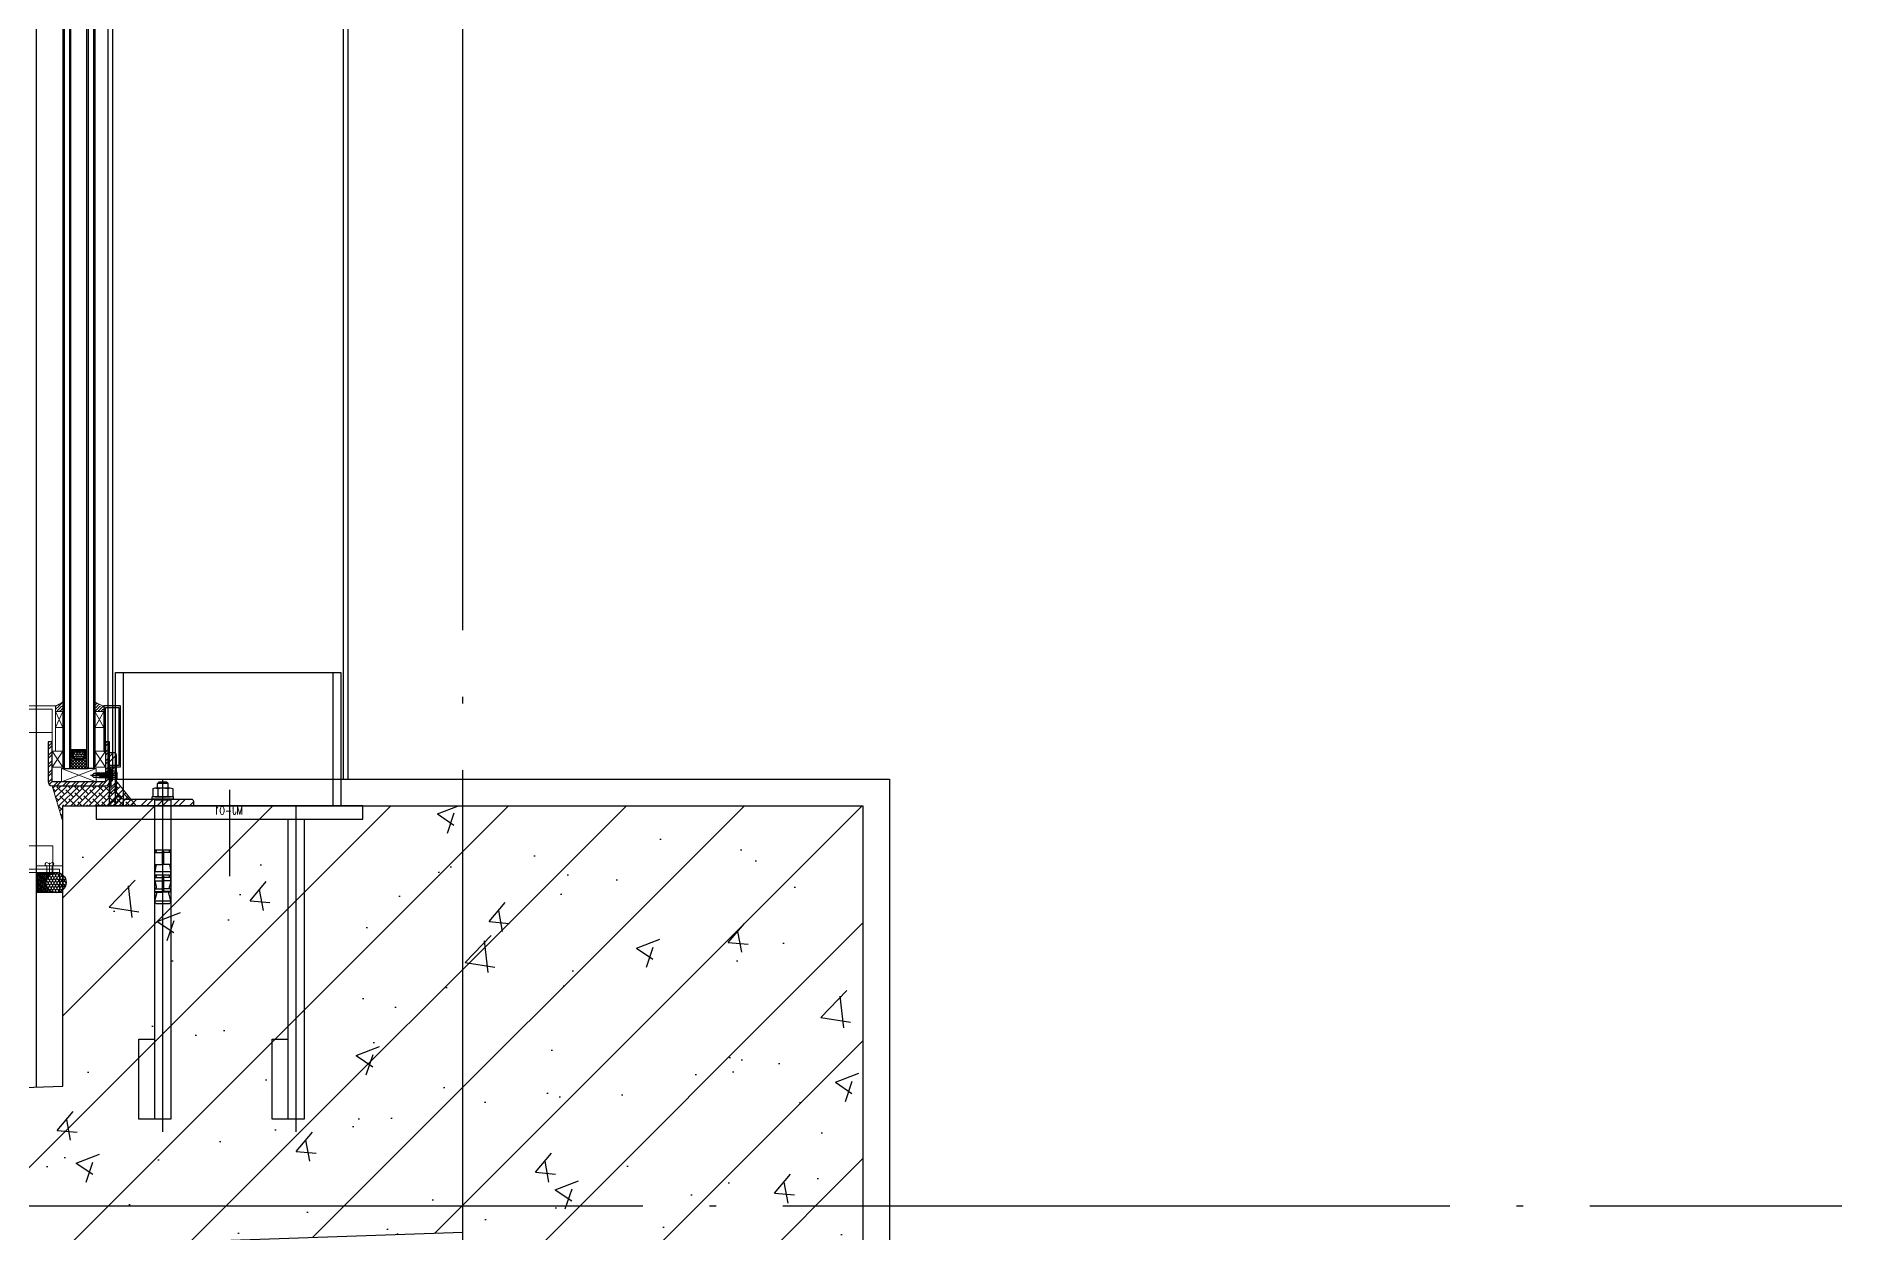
# Model space of a CAD drawing. Extents: x 6843040 to 15500510, y -6507076 to -4940511.
# Drawn here: x 7678852 to 7680206, y -6158510 to -6157613 of the extents above; entities that cross this region are included whole.
import ezdxf
from ezdxf.enums import TextEntityAlignment as Align

# ---------------------------------------------------------------- set-up
doc = ezdxf.new("R2010")
doc.units = 0
doc.header["$LTSCALE"] = 1000
doc.header["$MEASUREMENT"] = 0
for name, pattern in [('ACAD_ISO04W100', [30.5, 24, -3, 0.5, -3]), ('CENTER', [50.800000000000004, 31.75, -6.35, 6.35, -6.35]), ('CONTINOUS', [0]), ('DASHED', [0.75, 0.5, -0.25]), ('DOTE', [2.4200000000000004, 2, -0.2, 0.02, -0.2]), ('HIDDEN', [0.375, 0.25, -0.125])]:
    doc.linetypes.add(name, pattern=pattern)
for name, color, linetype, lineweight in [('002CEN', 1, 'CENTER', 13), ('003DOT', 253, 'HIDDEN', 13), ('009CON', 6, 'CONTINOUS', 15), ('Hatch（填充）', 8, 'Continuous', 5), ('LB', 31, 'CONTINOUS', 20)]:
    doc.layers.add(name, color=color, linetype=linetype, lineweight=lineweight)
for name, color, linetype in [('1', 1, 'Continuous'), ('40钢材投影', 40, 'Continuous'), ('COLUMN', 10, 'Continuous'), ('DOTE', 8, 'DOTE'), ('GC', 3, 'Continuous'), ('K-233-中心线', 233, 'CENTER'), ('K-8-五金件', 8, 'Continuous'), ('LT-dim 120', 253, 'Continuous'), ('LT-dim 50', 253, 'Continuous'), ('LT-Fill-玻璃1', 14, 'Continuous'), ('LT-文字标注', 7, 'Continuous'), ('LT-玻璃', 4, 'Continuous'), ('LT-细线', 1, 'Continuous'), ('LT-铝板', 31, 'Continuous'), ('PUB_HATCH', 8, 'Continuous'), ('XX', 8, 'DASHED'), ('密封胶填充', 111, 'Continuous'), ('批荡层', 213, 'Continuous'), ('泡沫棒填充', 71, 'Continuous'), ('金属填充', 9, 'Continuous'), ('钢立柱规格布置', 2, 'Continuous')]:
    doc.layers.add(name, color=color, linetype=linetype)
doc.styles.add('LT-文字标注', font='romans.shx', dxfattribs={"width": 0.8, "bigfont": 'gbhzfs.shx'})

# ---------------------------------------------------------------- blocks, each defined once
blk = doc.blocks.new('LT-BLK-20220127160324', base_point=(-28533.22878983965, -2765.200322864111))
at = {"color": 1, "linetype": 'ACAD_ISO04W100', "ltscale": 0.4}
for p, q in [((-28777.79650946474, -2715.166449711192), (-28533.22878983943, -2715.166449711192)), ((-28521.34176281607, -2765.200322864112), (-28586.01604931476, -2765.200322864112)), ((-28777.79650946474, -2815.200322864112), (-28533.22878983943, -2815.200322864112))]:
    blk.add_line(p, q, dxfattribs=at)
at = {"layer": 'GC', "color": 3}
blk.add_lwpolyline([(-28543.22878983943, -2865.200322864112), (-28543.22878983943, -2665.200322864112), (-28533.22878983943, -2665.200322864112), (-28533.22878983943, -2865.200322864112)], close=True, dxfattribs=at)
for points in [[(-28543.22878983943, -2709.166449711192), (-28768.22878983943, -2709.166449711192)], [(-28768.22878983943, -2709.166449711192), (-28768.22878983943, -2733.166449711192), (-28708.22878983943, -2733.166449711192), (-28708.22878983943, -2721.166449711192)], [(-28543.22878983943, -2809.200322864112), (-28768.22878983943, -2809.200322864112)], [(-28768.22878983943, -2809.200322864112), (-28768.22878983943, -2833.200322864112), (-28708.22878983943, -2833.200322864112), (-28708.22878983943, -2821.200322864112)]]:
    blk.add_lwpolyline(points, dxfattribs=at)
at = {"layer": 'GC', "ltscale": 3}
for points in [[(-28768.22878983943, -2721.166449711192), (-28543.22878983943, -2721.166449711192)], [(-28768.22878983943, -2821.200322864112), (-28543.22878983943, -2821.200322864112)]]:
    blk.add_lwpolyline(points, dxfattribs=at)
at = {"layer": 'LT-文字标注', "style": 'LT-文字标注', "width": 0.8}
blk.add_text('MJ-01', height=6, rotation=270, dxfattribs=at).set_placement((-28541.59687122377, -2776.851695046294), align=Align.BOTTOM_RIGHT)
blk = doc.blocks.new('*U243')
at = {"layer": '1'}
h = blk.add_hatch(dxfattribs=at)
h.set_pattern_fill('ANSI37', color=252, scale=0.1, angle=-180, style=0)
h.set_pattern_definition([(224.9999999999999, (1679562.560613633, -289717.7450616644), (0.2245064030267287, -0.2245064030267291), []), (314.9999999999999, (1679562.560613633, -289717.7450616644), (0.2245064030267291, 0.2245064030267286), [])])
h.paths.add_polyline_path([(-14.00086452462315, 18.00001763110049), (-14.00086452462315, 17.00001763110049), (-10.00086452462315, 17.00001763110049), (-10.00086452462315, 18.00001763110049)])
h.paths.add_polyline_path([(-14.00086452462315, 7.000017631100491), (-14.00086452462315, 6.000017631100491), (-10.00086452462315, 6.000017631100491), (-10.00086452462315, 7.000017631100491)])
h = blk.add_hatch(dxfattribs=at)
h.set_pattern_fill('HEX', color=252, scale=0.19, angle=-360.0000000000001, style=0)
h.set_pattern_definition([(360, (1679562.560613633, -289717.7450616644), (9.680894054106727e-16, 1.0448594), [0.60325, -1.2065]), (119.9999999999999, (1679562.560613633, -289717.7450616644), (-0.9048747837829667, -0.5224296999999988), [0.6032499999999971, -1.206499999999994]), (59.99999999999992, (1679563.163863633, -289717.7450616644), (-0.9048747837829658, 0.5224297000000009), [0.60325, -1.2065])])
edge = h.paths.add_edge_path()
edge.add_line((-10.11889851349011, 16.50001763110049), (-7.500864524623154, 15.30292986205313))
edge.add_line((-10.11889851325728, 16.50001763110049), (-13.50086452462315, 16.50001763110049))
edge.add_line((-13.50086452462315, 16.50001763110049), (-13.50086452462315, 7.500017631100491))
edge.add_line((-13.50086452462315, 7.500017631100491), (-10.11889851325728, 7.500017631100491))
edge.add_line((-10.11889851325728, 7.500017631100491), (-7.500864524623154, 8.80903462547576))
edge.add_line((-7.500864524623154, 8.80903462547576), (-7.500864524623154, 15.30292986205313))
h = blk.add_hatch(dxfattribs=at)
h.set_pattern_fill('ANSI37', color=252, scale=0.5, angle=-180, style=0)
h.set_pattern_definition([(224.9999999999999, (1679562.560613633, -289717.7450616644), (1.122532015133643, -1.122532015133645), []), (314.9999999999999, (1679562.560613633, -289717.7450616644), (1.122532015133645, 1.122532015133643), [])])
h.paths.add_polyline_path([(-7.000864524623154, 8.50001763110049), (-10.00086452462315, 7.000017631100491), (-10.00086452462315, 6.000017631100491), (-1.000864524623154, 6.000017631100491), (-0.0008432585706543705, 4.999996365222614), (-0.0008603557904791614, 19.00002179987496), (-1.000864524623154, 18.00001763110049), (-10.00086452462315, 18.00001763110049), (-10.00086452462315, 17.00001763110049), (-7.000864524623154, 15.50001763110049)])
at = {"color": 253}
for points in [[(-14.00086452462315, 18.00001763110049), (-14.00086452462315, 17.00001763110049), (-10.00086452462315, 17.00001763110049), (-10.00086452462315, 18.00001763110049)], [(-7.000864524623154, 8.50001763110049), (-10.00086452462315, 7.000017631100491), (-14.00086452462315, 7.000017631100491), (-14.00086452462315, 17.00001763110049), (-10.00086452462315, 17.00001763110049), (-7.000864524623154, 15.50001763110049)], [(-7.500864524623154, 15.19100063672522), (-7.500864524623154, 8.80903462547576), (-10.11889851325728, 7.500017631100491), (-13.50086452462315, 7.500017631100491), (-13.50086452462315, 16.50001763110049), (-10.11889851325728, 16.50001763110049)], [(-14.00086452462315, 6.000017631100491), (-14.00086452462315, 7.000017631100491), (-10.00086452462315, 7.000017631100491), (-10.00086452462315, 6.000017631100491)]]:
    blk.add_lwpolyline(points, close=True, dxfattribs=at)
blk.add_lwpolyline([(-10.00086452462315, 6.000017631100491), (-10.00086452462315, 7.000017631100491), (-7.000864524623154, 8.50001763110049), (-7.000864524623154, 15.50001763110049), (-10.00086452462315, 17.00001763110049), (-10.00086452462315, 18.00001763110049), (-1.000864524623154, 18.00001763110049), (-0.000864524623153784, 19.00001763110049), (-0.000864524623153784, 5.000017631100491), (-1.000864524623154, 6.000017631100491), (-10.00086452462315, 6.000017631100491)], dxfattribs=at)
at = {"layer": 'LT-玻璃', "color": 8}
for p, q in [((-571.9972588779228, 23.00001763110049), (-0.0008645246417771091, 23.00001763110049)), ((-571.9972588779042, 19.00001763110049), (-0.000864524623153784, 19.00001763110049)), ((-571.9972588779042, 5), (-0.0008468935226630947, 5)), ((-571.9972588779082, 1.000386271683965), (-0.0008468935266137123, 1.000386271683965))]:
    blk.add_line(p, q, dxfattribs=at)
at = {"layer": 'LT-玻璃', "color": 150}
for points in [[(-571.9972588779228, 24.00001763110049), (-1.000864524641777, 24.00001763110049), (-0.0008645246417771091, 23.00001763110049), (-0.000864524623153784, 19.00001763110049), (-1.000864524623154, 18.00001763110049), (-571.9972588779042, 18.00001763110049)], [(-571.9972588779082, 0), (-1.000846893526614, 0), (-0.0008468935266137123, 1), (-0.0008468935226630947, 5), (-1.000846893522663, 6), (-571.9972588779042, 6)]]:
    blk.add_lwpolyline(points, dxfattribs=at)
blk = doc.blocks.new('*U187')
at = {"layer": '002CEN', "ltscale": 5}
blk.add_line((-2.470786271884122, -7.1e-15), (7.154912196495848, -7.1e-15), dxfattribs=at)
at = {"layer": '003DOT', "ltscale": 5}
for p, q in [((1.137e-13, 1.999999999999992), (5.000000000000036, 1.999999999999992)), ((-5.68e-14, -2.000000000000007), (5.00000000000012, -2.000000000000007))]:
    blk.add_line(p, q, dxfattribs=at)
at = {"layer": '009CON'}
for p, q in [((-1.699999999999874, 1.089999999999996), (-1.700000000000017, -1.09000000000001)), ((-0.3828890285466002, 4.144999999999988), (2.842e-13, 4.144999999999988)), ((2.842e-13, 4.144999999999988), (-2.558e-13, -4.144999999999988)), ((6.49999999999995, -7.1e-15), (7.260859888279645, 1.439128983241921)), ((-0.3828890285466002, -4.145000000000003), (-2.558e-13, -4.144999999999988)), ((6.49999999999995, -7.1e-15), (7.260859888279645, -1.439128983241936))]:
    blk.add_line(p, q, dxfattribs=at)
for centre, radius, start, end in [((5.007748688829706, -7.1e-15), 6.799999999999999, 142.4423901337785, 170.5515263407792), ((6.199999999999967, 1.999999999999978), 1.199999999999999, 332.1348283377681, 179.9999999999992), ((5.007748688829706, -7.1e-15), 6.799999999999999, 189.4484736592125, 217.5576098662215), ((6.199999999999967, -1.999999999999992), 1.199999999999999, 180.0000000000008, 27.865171662232)]:
    blk.add_arc(centre, radius, start, end, dxfattribs=at)
blk = doc.blocks.new('LT-耐候密封胶缝')
at = {"layer": '密封胶填充'}
h = blk.add_hatch(dxfattribs=at)
h.set_pattern_fill('ANSI38', color=8, scale=0.04, angle=180, style=0)
h.set_pattern_definition([(225, (-9.094947017729282e-13, 5.820766091346741e-11), (0.04490128060534575, -0.04490128060534577), []), (315, (-9.094947017729282e-13, 5.820766091346741e-11), (0.1347038418160373, -0.04490128060534579), [0.15875, -0.09524999999999999])])
edge = h.paths.add_edge_path()
edge.add_line((0.4999999999990905, -1), (0.4999999999990903, -0.01966673684918463))
edge.add_arc((4.278217602404766e-07, 1.798028991906904), 1.885210156581904, 254.6198170668605, 285.38015596169396, ccw=False)
edge.add_line((-0.5000000000009095, -0.01966650143731385), (-0.5000000000319533, -0.9999999999643879))
edge.add_arc((-1.637090463191271e-11, -1), 0.5000000000155217, 0, 180, ccw=False)
at = {"layer": '泡沫棒填充'}
h = blk.add_hatch(dxfattribs=at)
h.set_pattern_fill('HONEY', color=8, scale=0.02666666666666666, angle=180, style=0)
h.set_pattern_definition([(180, (104.5532869425351, -12.93409662204795), (-0.127, -0.07332346666666664), [0.08466666666666667, -0.1693333333333333]), (299.9999999999999, (104.5532869425351, -12.93409662204795), (0.1269999848268748, -0.07332349294729043), [0.08466666666666663, -0.1693333333333333]), (240, (104.5532869425351, -12.93409662204795), (-1.517312520979541e-08, -0.146646959613957), [-0.1693333333333333, 0.08466666666666667])])
h.paths.add_polyline_path([(0.4999999999990905, -1.000000093015842, -1), (-0.5000000000009095, -0.9999999069259502, -1)])
at = {"layer": 'LT-细线'}
for points in [[(-0.5000000000009095, -0.9999999999417923), (-0.5000000000009095, -0.01966650143731385)], [(0.4999999999990905, -0.01966673682909459), (0.4999999999990905, -0.9999999999417923)]]:
    blk.add_lwpolyline(points, dxfattribs=at)
blk.add_lwpolyline([(-0.500000000007276, -0.01966650143731385, 0.1350290909618399), (0.4999999999918145, -0.01966673682909459, 0.1350290909618399)], format="xyb", dxfattribs=at)
blk.add_circle((-9.094947017729282e-13, -0.9999999999417923), 0.4999999999999999, dxfattribs=at)
blk = doc.blocks.new('L63×40×5角钢')
at = {"layer": '金属填充'}
h = blk.add_hatch(dxfattribs=at)
h.set_pattern_fill('ANSI32', color=256, scale=0.9, style=0)
h.set_pattern_definition([(45, (89.74907278387082, -929.7164257528657), (-6.061672881721679, 6.061672881721679), []), (45, (93.79018978387082, -929.7164257528657), (-6.061672881721679, 6.061672881721679), [])])
h.paths.add_polyline_path([(40.00000000000364, 3.333333333328483, 0.4142135623724557), (38.33333333333576, 5), (11.99999999998909, 5.000000000029104, -0.4142135623728255), (4.999999999996362, 12.0000000000291), (5, 61.33333333332848, 0.4142135623724557), (3.333333333332121, 63), (-1.4210854715202e-14, 63), (1.4210854715202e-14, 1.13686837721616e-13), (39.99999999999999, 1.13686837721616e-13)])
blk.add_lwpolyline([(40, 0), (40.00000000000364, 3.333333333328483, 0.4142135623724557), (38.33333333333576, 5), (11.99999999998909, 5.000000000029104, -0.4142135623728255), (4.999999999996362, 12.0000000000291), (5, 61.33333333332848, 0.4142135623724557), (3.333333333332121, 63), (0, 63), (0, 0)], format="xyb", close=True)
blk = doc.blocks.new('LT-BLK-20240808174652', base_point=(715380.5467993191, 47279.16908026493))
at = {"layer": '40钢材投影'}
for p, q in [((715373.0412534435, 47287.06630351593), (715373.0412534435, 47281.27185701393)), ((715386.1759720594, 47287.5690802649), (715374.9176418156, 47287.5690802649)), ((715377.571799319, 47291.88527825138), (715376.571799319, 47290.88527825138)), ((715376.571799319, 47290.88527825138), (715384.5217993191, 47290.88527825138)), ((715376.6217993195, 47287.5690802649), (715376.6217993196, 47290.88527825138)), ((715376.7940301878, 47287.06630351593), (715376.7940301879, 47281.27185701393)), ((715377.571799319, 47291.88527825138), (715383.5217993191, 47291.88527825138)), ((715380.5467993191, 47197.28580982419), (715380.5467993191, 47293.88527825138)), ((715383.5217993191, 47291.88527825138), (715384.5217993191, 47290.88527825138)), ((715384.2995836872, 47287.06630351593), (715384.2995836872, 47281.27185701393)), ((715384.5217993191, 47287.5690802649), (715384.5217993191, 47290.88527825138)), ((715388.0523604422, 47287.06630350976), (715388.0523604422, 47281.2718570201)), ((715372.5467993191, 47280.76908026491), (715388.5467993191, 47280.76908026491)), ((715372.5467993191, 47279.16908026493), (715372.5467993191, 47280.76908026491)), ((715372.5467993191, 47279.16908026493), (715388.5467993191, 47279.16908026493)), ((715386.446799319, 47278.66908026493), (715374.6467993191, 47278.66908026493)), ((715386.1759720594, 47280.76908026491), (715374.9176418157, 47280.76908026491)), ((715388.5467993191, 47279.16908026493), (715388.5467993191, 47280.76908026491)), ((715386.4467993191, 47241.11286000961), (715374.6467993191, 47241.11286000961)), ((715374.6467993191, 47239.11286000961), (715380.0467993191, 47239.11286000961)), ((715374.6467993191, 47230.11286000961), (715374.6467993191, 47239.11286000961)), ((715375.5861019944, 47230.11286000961), (715374.6467950987, 47224.78578588903)), ((715374.6467993191, 47230.11286000961), (715380.0467993191, 47230.11286000961)), ((715381.0467993191, 47240.11286000961), (715380.0467993191, 47240.11286000961)), ((715380.0467993191, 47240.11286000961), (715380.0467993191, 47230.11286000961)), ((715380.0467993191, 47240.11286000961), (715381.0467993191, 47240.11286000961)), ((715381.0467993191, 47240.11286000961), (715381.0467993191, 47230.11286000961)), ((715386.4467993191, 47239.11286000961), (715381.0467993191, 47239.11286000961)), ((715386.4467993191, 47230.11286000961), (715381.0467993191, 47230.11286000961)), ((715385.5074966438, 47230.11286000961), (715386.4468035395, 47224.78578588903)), ((715386.4467993191, 47230.11286000961), (715386.4467993191, 47239.11286000961)), ((715374.6467993191, 47222.28580982419), (715374.6467993191, 47224.78580982419)), ((715386.4467993191, 47224.78578588903), (715374.6467993191, 47224.78578588903)), ((715374.6467993191, 47217.78580982425), (715374.6467993191, 47220.28580982419)), ((715374.6467993191, 47217.78580982419), (715380.0467993191, 47217.78580982419)), ((715374.6467993191, 47217.78580982419), (715375.6048279653, 47213.65275029001)), ((715386.3467993191, 47222.28580982419), (715374.7467993192, 47222.28580982419)), ((715374.7467993192, 47220.28580982419), (715380.0467993191, 47220.28580982419)), ((715380.0467993191, 47221.28580982419), (715381.0467993191, 47221.28580982419)), ((715380.0467993191, 47221.28580982419), (715380.0467993191, 47209.28580982419)), ((715381.0467993191, 47221.28580982419), (715380.0467993191, 47221.28580982419)), ((715380.0467993191, 47221.28580982419), (715380.0467993191, 47209.28580982419)), ((715381.0467993191, 47221.28580982419), (715381.0467993191, 47209.28580982419)), ((715386.3467993191, 47220.28580982419), (715381.0467993191, 47220.28580982419)), ((715386.4467993191, 47217.78580982425), (715381.0467993191, 47217.78580982419)), ((715386.4467993191, 47217.78580982419), (715385.4887706729, 47213.65275029001)), ((715386.4467993191, 47222.28580982419), (715386.4467993191, 47224.78580982419)), ((715386.4467993191, 47217.78580982425), (715386.4467993191, 47220.28580982419)), ((715374.6467993191, 47211.78580982419), (715380.0467993191, 47211.78580982419)), ((715374.6467993191, 47209.78580982425), (715374.6467993191, 47211.78580982419)), ((715374.6467993191, 47209.78580982425), (715380.0467993191, 47209.78580982425)), ((715374.6467993191, 47209.78580982425), (715375.1467993191, 47209.28580982425)), ((715374.6467993191, 47202.76908026491), (715376.3929517418, 47209.28580982425)), ((715374.6467993191, 47201.76908026491), (715374.6467993191, 47202.76908026491)), ((715386.4467993191, 47202.76908026491), (715374.6467993191, 47202.76908026491)), ((715375.1467993191, 47209.28580982425), (715380.0467993191, 47209.28580982419)), ((715385.4467993191, 47200.76908026491), (715375.6467993191, 47200.76908026491)), ((715386.4467993191, 47211.78580982419), (715381.0467993191, 47211.78580982419)), ((715386.4467993191, 47209.78580982425), (715381.0467993191, 47209.78580982425)), ((715385.9467993191, 47209.28580982425), (715381.0467993191, 47209.28580982419)), ((715386.4467993191, 47202.76908026491), (715384.7006468964, 47209.28580982425)), ((715386.4467993191, 47209.78580982425), (715385.9467993191, 47209.28580982425)), ((715386.4467993191, 47209.78580982425), (715386.4467993191, 47211.78580982419)), ((715386.4467993191, 47201.76908026491), (715386.4467993191, 47202.76908026491))]:
    blk.add_line(p, q, dxfattribs=at)
blk.add_lwpolyline([(715386.4467993191, 47241.11286000961), (715386.446799319, 47278.66908026493), (715385.946799319, 47279.16908026493), (715375.1467993191, 47279.16908026493), (715374.6467993191, 47278.66908026493), (715374.6467993191, 47241.11286000961)], dxfattribs=at)
for centre, radius, start, end in [((715374.9176418156, 47283.81630352059), 3.752776744359426, 59.99999999993786, 120.0000000000622), ((715374.9176418156, 47284.52185700928), 3.752776744359426, 239.9999999999378, 300.0000000000622), ((715380.5468069375, 47273.31213837106), 14.25694189387083, 74.73851959513901, 105.261480404861), ((715380.5468069375, 47295.0260221588), 14.25694189387083, 254.738519595139, 285.261480404861), ((715386.1759720594, 47283.81630352059), 3.752776744359426, 59.99999999993786, 120.0000000000622), ((715386.1759720594, 47284.52185700928), 3.752776744359426, 239.9999999999378, 300.0000000000622), ((715374.6467993191, 47240.11286000961), 1, 270, 90), ((715386.4467993191, 47240.11286000961), 1, 90, 270), ((715374.6467993191, 47221.28580982419), 1, 270, 90), ((715374.0217993191, 47213.28580982419), 1.624999999999622, 292.61986494865, 13.05048525396534), ((715386.4467993191, 47221.28580982419), 1, 90, 270), ((715387.0717993191, 47213.28580982419), 1.624999999999622, 166.9495147460347, 247.38013505135), ((715375.6467993191, 47201.76908026491), 1, 180, 270), ((715385.4467993191, 47201.76908026491), 1, 270, 0)]:
    blk.add_arc(centre, radius, start, end, dxfattribs=at)
blk = doc.blocks.new('*U241')
at = {"layer": 'K-233-中心线', "linetype": 'CENTER'}
blk.add_line((0, 4.942561988593297), (0, -15.4), dxfattribs=at)
at = {"layer": 'K-8-五金件'}
for p, q in [((-4.399999999999636, 0.4500000000007276), (-4.399999999999636, 0)), ((4.399999999999636, 0), (-4.399999999999636, 0)), ((-4.100000000000364, 0.75), (-3.100000000000364, 1)), ((4.100000000000364, 0.75), (-4.100000000000364, 0.75)), ((-3.100000000000364, 3.850000000000364), (-3.100000000000364, 1)), ((3.100000000000364, 1), (-3.100000000000364, 1)), ((2.325000000000728, 4.25), (-2.325000000000728, 4.25)), ((-2.041306750315925, 0.75), (-1.549999999999272, 1)), ((-1.549999999999272, 3.850000000000364), (-1.549999999999272, 1)), ((-1.549999999999272, 0), (-1.549999999999272, -2.990192378863867)), ((1.549999999999272, 3.850000000000364), (1.549999999999272, 1)), ((2.151306750316508, 0.75), (1.549999999999272, 1)), ((1.549999999999272, 0), (1.549999999999272, -2.490192378863867)), ((3.100000000000364, 3.850000000000364), (3.100000000000364, 1)), ((4.100000000000364, 0.75), (3.100000000000364, 1)), ((4.399999999999636, 0.4500000000007276), (4.399999999999636, 0)), ((-2.110000000000582, -1.899999999999636), (2.110000000000582, -1.399999999999636)), ((-2.110000000000582, -1.899999999999636), (-1.549999999999272, -1.590192378864231)), ((-2.110000000000582, -1.899999999999636), (-1.549999999999272, -2.209807621135042)), ((-2.110000000000582, -3.299999999999272), (2.110000000000582, -2.799999999999272)), ((-2.110000000000582, -3.299999999999272), (-1.549999999999272, -2.990192378863867)), ((-2.110000000000582, -3.299999999999272), (-1.549999999999272, -3.609807621134678)), ((-2.110000000000582, -4.699999999999273), (2.110000000000582, -4.199999999999273)), ((-2.110000000000582, -4.699999999999273), (-1.549999999999272, -4.390192378863867)), ((-2.110000000000582, -4.699999999999273), (-1.549999999999272, -5.009807621134678)), ((-2.110000000000582, -6.099999999998909), (2.110000000000582, -5.599999999998909)), ((-2.110000000000582, -6.099999999998909), (-1.549999999999272, -5.790192378863503)), ((-2.110000000000582, -6.099999999998909), (-1.549999999999272, -6.409807621134314)), ((-2.110000000000582, -7.500000000000364), (2.110000000000582, -7.000000000000364)), ((-2.110000000000582, -7.500000000000364), (-1.549999999999272, -7.190192378864959)), ((-2.110000000000582, -7.500000000000364), (-1.549999999999272, -7.80980762113577)), ((-2.110000000000582, -8.9), (-1.549999999999272, -8.590192378864595)), ((-2.110000000000582, -8.9), (-1.141147094092958, -8.783938796498115)), ((-2.110000000000582, -8.9), (-1.549999999999272, -9.209807621135406)), ((-1.549999999999272, -1.590192378864231), (1.549999999999272, -1.090192378864231)), ((-1.549999999999272, -2.209807621135042), (1.549999999999272, -1.709807621135042)), ((-1.549999999999272, -2.990192378863867), (1.549999999999272, -2.490192378863867)), ((-1.549999999999272, -3.609807621134678), (1.549999999999272, -3.109807621134678)), ((-1.549999999999272, -3.609807621134678), (-1.549999999999272, -4.390192378863503)), ((-1.549999999999272, -4.390192378863867), (1.549999999999272, -3.890192378863867)), ((-1.549999999999272, -5.009807621134678), (1.549999999999272, -4.509807621134678)), ((-1.549999999999272, -5.009807621134678), (-1.549999999999272, -5.790192378863503)), ((-1.549999999999272, -5.790192378863503), (1.549999999999272, -5.290192378863503)), ((-1.549999999999272, -6.409807621134314), (1.549999999999272, -5.909807621134314)), ((-1.549999999999272, -6.409807621134314), (-1.549999999999272, -7.190192378864959)), ((-1.549999999999272, -7.190192378864959), (1.549999999999272, -6.690192378864959)), ((-1.549999999999272, -7.80980762113577), (1.549999999999272, -7.30980762113577)), ((-1.549999999999272, -7.80980762113577), (-1.549999999999272, -8.590192378864595)), ((-1.549999999999272, -8.590192378864595), (-0.9946989986692643, -8.491031485770145)), ((-1.549999999999272, -9.209807621135406), (-1.334865735341737, -9.171390788160716)), ((-1.549999999999272, -9.209807621135406), (-1.549999999999272, -13.00000000000036)), ((0, -14.4), (-1.549999999999272, -13.00000000000036)), ((0, -14.4), (1.549999999999272, -13.00000000000036)), ((0.5619885887190321, -8.239837273735612), (1.549999999999272, -8.090192378864595)), ((0.7141825614198751, -8.553488843050582), (2.110000000000582, -8.4)), ((0.7141825614198751, -8.832275020881207), (1.549999999999272, -8.709807621135406)), ((0.7141825614198751, -9.612659778611851), (1.549999999999272, -9.490192378864231)), ((0.7141825614198751, -9.953488843052037), (2.110000000000582, -9.799999999999637)), ((0.7141825614198751, -10.23227502088266), (1.549999999999272, -10.10980762113504)), ((1.549999999999272, -0.3098076211354055), (1.549999999999272, -2.490192378863867)), ((2.110000000000582, -1.399999999999636), (1.549999999999272, -1.090192378864231)), ((2.110000000000582, -1.399999999999636), (1.549999999999272, -1.709807621135042)), ((2.110000000000582, -2.799999999999272), (1.549999999999272, -2.490192378863867)), ((2.110000000000582, -2.799999999999272), (1.549999999999272, -3.109807621134678)), ((1.549999999999272, -3.109807621134678), (1.549999999999272, -3.890192378863503)), ((2.110000000000582, -4.199999999999273), (1.549999999999272, -3.890192378863867)), ((2.110000000000582, -4.199999999999273), (1.549999999999272, -4.509807621134678)), ((1.549999999999272, -4.509807621134678), (1.549999999999272, -5.290192378863503)), ((2.110000000000582, -5.599999999998909), (1.549999999999272, -5.290192378863503)), ((2.110000000000582, -5.599999999998909), (1.549999999999272, -5.909807621134314)), ((1.549999999999272, -5.909807621134314), (1.549999999999272, -6.690192378864959)), ((2.110000000000582, -7.000000000000364), (1.549999999999272, -6.690192378864959)), ((2.110000000000582, -7.000000000000364), (1.549999999999272, -7.30980762113577)), ((1.549999999999272, -7.30980762113577), (1.549999999999272, -8.090192378864595)), ((2.110000000000582, -8.4), (1.549999999999272, -8.090192378864595)), ((2.110000000000582, -8.4), (1.549999999999272, -8.709807621135406)), ((1.549999999999272, -8.709807621135406), (1.549999999999272, -9.490192378864231)), ((2.110000000000582, -9.799999999999637), (1.549999999999272, -9.490192378864231)), ((2.110000000000582, -9.799999999999637), (1.549999999999272, -10.10980762113504)), ((1.549999999999272, -10.10980762113504), (1.549999999999272, -13.00000000000036))]:
    blk.add_line(p, q, dxfattribs=at)
blk.add_lwpolyline([(0, -14.4), (0.7141825614198751, -10.23227502088266), (0.7141825614198751, -8.500899293751354, 0.4176573264866609), (0.4106596181591158, -8.200919979679748, 0.09706246058353715), (-0.9946989986692643, -8.491031485770145), (-1.549999999999272, -9.601675652739141)], format="xyb", dxfattribs=at)
for centre, radius, start, end in [((-4.100000000000364, 0.4500000000007276), 0.3, 90, 180), ((-2.325000000000728, 3.299218750000364), 0.9507812499999939, 35.40085557735572, 144.5991444226443), ((0, 1.046875), 3.203124999999813, 61.05941179989663, 118.9405882001034), ((2.325000000000728, 3.299218750000364), 0.9507812499999881, 35.40085557735572, 144.5991444226443), ((4.100000000000364, 0.4500000000007276), 0.3, 0, 90)]:
    blk.add_arc(centre, radius, start, end, dxfattribs=at)

msp = doc.modelspace()

# ---------------------------------------------------------------- hatches: boundary and pattern name
at = {"layer": 'Hatch（填充）'}
h = msp.add_hatch(dxfattribs=at)
h.set_pattern_fill('ANSI36', color=256, scale=0.5)
h.set_pattern_definition([(45, (7729993.098061456, -6040950.843287655), (0.8418990113502336, 3.086963041617522), [3.96875, -0.79375, 0, -0.79375])])
edge = h.paths.add_edge_path()
edge.add_arc((7678861.427462411, -6158092.2325639), 23.35970867032505, 283.72926467545744, 285.75932756257674, ccw=False)
edge.add_line((7678866.971523645, -6158114.92483955), (7678866.971523645, -6158119.223485991))
edge.add_line((7678866.971523645, -6158119.223485991), (7678867.77189226, -6158119.223485991))
edge.add_line((7678867.771892262, -6158119.223485991), (7678867.771892262, -6158114.714205277))
edge = h.paths.add_edge_path()
edge.add_line((7678872.471523647, -6158119.223485991), (7678872.471523649, -6158112.06436012))
edge.add_line((7678872.471523645, -6158119.223485991), (7678867.77189226, -6158119.223485991))
edge.add_line((7678867.771892262, -6158119.223485991), (7678867.771892262, -6158114.714205277))
edge.add_arc((7678861.014723661, -6158097.237595833), 18.73742792305265, 291.1385307851949, 307.693647311605)
h = msp.add_hatch(dxfattribs=at)
h.set_pattern_fill('ANSI36', color=256, scale=0.5)
h.set_pattern_definition([(45, (7729990.398061455, -6040950.843287655), (0.8418990113502336, 3.086963041617522), [3.96875, -0.79375, 0, -0.79375])])
h.paths.add_polyline_path([(7678896.471523645, -6158112.06436012, 0.07054231761861118), (7678902.471155032, -6158114.714205278), (7678902.471155032, -6158119.223485991), (7678896.471523645, -6158119.223485991)])
h.paths.add_polyline_path([(7678902.471155032, -6158114.714205278, 0.008858052022390544), (7678903.271523646, -6158114.92483955), (7678903.271523646, -6158119.223485991), (7678902.471155032, -6158119.223485991)])
h = msp.add_hatch(dxfattribs=at)
h.set_pattern_fill('ANSI32', color=256, scale=0.5)
h.set_pattern_definition([(45, (7729992.398061457, -6040982.732037102), (-3.367596045400933, 3.367596045400933), []), (45, (7729994.643126457, -6040982.732037102), (-3.367596045400933, 3.367596045400933), [])])
edge = h.paths.add_edge_path()
edge.add_line((7678904.471523649, -6158174.924752984), (7678864.471523649, -6158174.924752984))
edge.add_arc((7678864.471523651, -6158171.924752983), 3.000000000873115, 180.0000000166753, 269.99999998221307, ccw=False)
edge.add_line((7678861.471523649, -6158171.924752984), (7678861.471523649, -6158141.924752984))
edge.add_line((7678861.471523649, -6158141.924752984), (7678864.471523649, -6158141.924752984))
edge.add_line((7678864.471523649, -6158141.924752984), (7678864.471523649, -6158171.924752984))
edge.add_line((7678864.471523649, -6158171.924752984), (7678904.471523649, -6158171.924752984))
edge.add_line((7678904.471523649, -6158171.924752984), (7678904.471523649, -6158141.924752984))
edge.add_line((7678904.471523649, -6158141.924752984), (7678907.471523649, -6158141.924752984))
edge.add_line((7678907.471523649, -6158141.924752984), (7678907.471523649, -6158171.924752984))
edge.add_arc((7678904.471523649, -6158171.924752983), 3.000000000931323, 270.00000001778693, 359.99999998221307, ccw=False)
h = msp.add_hatch(dxfattribs=at)
h.set_pattern_fill('ANSI38', color=256)
h.set_pattern_definition([(45, (7730072.397510883, -6040950.843287655), (-2.245064030267288, 2.245064030267288), []), (135, (7730072.397510883, -6040950.843287655), (-6.735192090801864, 2.245064030267289), [7.9375, -4.7625])])
edge = h.paths.add_edge_path()
edge.add_line((7678927.382494024, -6158189.924752984), (7678918.470606173, -6158178.72294725))
edge.add_line((7678927.382494026, -6158189.924752984), (7678918.470606173, -6158189.924752984))
edge.add_line((7678918.470606173, -6158189.924752984), (7678918.470606173, -6158178.72294725))
edge = h.paths.add_edge_path()
edge.add_line((7678918.470606173, -6158189.924752984), (7678872.471447303, -6158189.924752984))
edge.add_line((7678872.471447303, -6158189.924752984), (7678872.471451125, -6158202.041218291))
edge.add_line((7678872.471451125, -6158202.041218291), (7678864.47097393, -6158174.924752984))
edge.add_line((7678864.47097393, -6158174.924752984), (7678908.47097393, -6158174.924752984))
edge.add_arc((7678908.458784233, -6158171.886259577), 3.038517858330111, 270.2298555613888, 352.4520143723195)
edge.add_line((7678911.470973932, -6158172.285388613), (7678911.470973932, -6158169.924752984))
edge.add_line((7678911.470973932, -6158169.924752984), (7678918.470606173, -6158178.72294725))
edge.add_line((7678918.470606173, -6158178.72294725), (7678918.470606173, -6158189.924752984))
at = {"layer": 'PUB_HATCH'}
h = msp.add_hatch(dxfattribs=at)
h.set_pattern_fill('钢筋混凝土', color=256, scale=25, style=0)
h.set_pattern_definition([(45, (-594.6454066671431, 0), (-44.19417382415921, 44.19417382415922), []), (49.99999999999999, (-594.6454066671431, 0), (179.3150456501884, -15.68803374564878), [18.75, -206.25]), (355, (-594.6454066671431, 0), (-34.68783340325, 188.048033425003), [15, -165]), (100.4514, (-579.7024866668507, -1.307334999553859), (144.6273454285054, 172.3598855152384), [15.9350475, -175.285528]), (46.18420000000002, (-594.6454066671431, 50), (266.8102621564111, -41.37975358225452), [28.12499999999999, -309.3749999999998]), (96.6356, (-572.411220417358, 46.55167325027287), (233.6656763871758, 243.5294677251104), [23.902572, -262.92825]), (351.1842, (-594.6454066671431, 50), (233.6654862834068, 243.5296502313311), [22.5, -247.5]), (21, (-569.6454066671431, 37.5), (149.2267630296154, -100.6547226663347), [18.75, -206.25]), (326.0000000000001, (-569.6454066671431, 37.5), (60.82883298039543, 181.2875112617133), [15, -165]), (71.4514, (-557.2098484169692, 29.11209850013256), (210.0556571453725, 80.6326241774881), [15.9350475, -175.285528]), (37.50000000000001, (-594.6454066671431, 0), (3.039963829322667, 83.22346345782788), [0, -163, 0, -167.5, 0, -165.625]), (7.499999999999999, (-594.6454066671431, 0), (65.76738436053715, 98.60292797059006), [0, -95.5, 0, -159.25, 0, -63.125]), (327.5, (-650.3954066671431, 0), (133.4556090431022, -5.638717933594939), [0, -62.5, 0, -195, 0, -258.75]), (317.5, (-675.3954066671431, 0), (145.7965423355966, 25.02624558307943), [0, -81.25, 0, -129.5, 0, -183.75])])
h.paths.add_polyline_path([(7676272.471523652, -6158489.928361963), (7678872.471523651, -6158400.273209935), (7678872.471523651, -6158189.928361963), (7679472.470864226, -6158189.928361963), (7679472.470864226, -6158989.835764932), (7679172.471523651, -6158989.835764932), (7679172.471523651, -6158509.928384702), (7676272.471523652, -6158609.928361963), (7676272.471523652, -6159089.928361963), (7675972.472183077, -6159089.928361963), (7675972.472183077, -6158189.928361963), (7676272.471523652, -6158189.928361963)])

# ---------------------------------------------------------------- linework, layer by layer
at = {"layer": 'COLUMN'}
msp.add_lwpolyline([(7676272.471523652, -6158489.928361963), (7678872.471523651, -6158400.273209935), (7678872.471523651, -6158189.928361963), (7679472.470864226, -6158189.928361963), (7679472.470864226, -6158989.835764932), (7679172.471523651, -6158989.835764932), (7679172.471523651, -6158509.928384702), (7676272.471523652, -6158609.928361963), (7676272.471523652, -6159089.928361963), (7675972.472183077, -6159089.928361963), (7675972.472183077, -6158189.928361963), (7676272.471523652, -6158189.928361963), (7676272.471523652, -6158489.928361963)], dxfattribs=at)
at = {"layer": 'DOTE', "ltscale": 0.25}
msp.add_line((7679172.471523653, -6181048.188194146), (7679172.471523652, -6150148.37012531), dxfattribs=at)
at = {"layer": 'DOTE', "linetype": 'DOTE', "ltscale": 0.25}
msp.add_lwpolyline([(7674572.471523652, -6158489.928361963), (7680206.456068652, -6158489.928361963)], dxfattribs=at)
at = {"layer": 'GC', "color": 8, "linetype": 'HIDDEN', "ltscale": 20}
for p, q in [((7678909.971541277, -6158169.924752984), (7678909.971541277, -6157589.92835863)), ((7679082.971541277, -6158169.924752984), (7679082.971541277, -6157589.92835863))]:
    msp.add_line(p, q, dxfattribs=at)
at = {"layer": 'GC'}
msp.add_lwpolyline([(7678908.671523648, -6158174.924752984), (7678908.671523648, -6158160.846024242), (7678915.671523648, -6158160.846024242), (7678915.671523648, -6158114.92483955), (7678903.271523646, -6158114.92483955), (7678903.271523646, -6158148.924752984), (7678904.471523647, -6158148.924752984), (7678904.471523647, -6158116.12483955), (7678914.471523647, -6158116.12483955), (7678914.471523647, -6158159.646024242), (7678907.471523647, -6158159.646024242), (7678907.471523647, -6158174.924752984)], close=True, dxfattribs=at)
msp.add_lwpolyline([(7678904.471523649, -6158174.924752984, 0.4142135623752261), (7678907.471523649, -6158171.924752984), (7678907.471523649, -6158141.924752984), (7678904.471523649, -6158141.924752984), (7678904.471523649, -6158171.924752984), (7678864.471523649, -6158171.924752984), (7678864.471523649, -6158141.924752984), (7678861.471523649, -6158141.924752984), (7678861.471523649, -6158171.924752984, 0.4142135623752261), (7678864.471523649, -6158174.924752984)], format="xyb", close=True, dxfattribs=at)
at = {"layer": 'Hatch（填充）'}
for p, q in [((7678872.471523649, -6158119.223485991), (7678866.971523645, -6158131.223485991)), ((7678872.471523649, -6158131.223485991), (7678866.971523645, -6158119.223485991)), ((7678896.471523645, -6158119.223485991), (7678903.271523646, -6158131.223485991)), ((7678896.471523645, -6158131.223485991), (7678903.271523646, -6158119.223485991)), ((7678872.471523649, -6158148.924752987), (7678864.471523649, -6158160.924752987)), ((7678872.471523649, -6158160.924752987), (7678864.471523649, -6158148.924752987)), ((7678896.471523645, -6158148.924752987), (7678904.471523645, -6158160.924752987)), ((7678896.471523645, -6158160.924752987), (7678904.471523645, -6158148.924752987)), ((7678897.471523645, -6158161.924752984), (7678871.471523645, -6158171.924752984)), ((7678871.471523645, -6158161.924752984), (7678897.471523645, -6158171.924752984)), ((7678872.471451125, -6158202.041218291), (7678864.47097393, -6158174.924752984)), ((7678911.470973932, -6158169.924752984), (7678927.382494026, -6158189.924752984))]:
    msp.add_line(p, q, dxfattribs=at)
for points in [[(7678872.471523649, -6158131.223485991), (7678866.971523645, -6158131.223485991), (7678866.971523645, -6158119.223485991), (7678872.471523649, -6158119.223485991)], [(7678896.471523645, -6158131.223485991), (7678903.271523646, -6158131.223485991), (7678903.271523646, -6158119.223485991), (7678896.471523645, -6158119.223485991)], [(7678872.471523649, -6158160.924752987), (7678864.471523649, -6158160.924752987), (7678864.471523649, -6158148.924752987), (7678872.471523649, -6158148.924752987)], [(7678896.471523645, -6158160.924752987), (7678904.471523645, -6158160.924752987), (7678904.471523645, -6158148.924752987), (7678896.471523645, -6158148.924752987)], [(7678897.471523645, -6158171.924752984), (7678871.471523645, -6158171.924752984), (7678871.471523645, -6158161.924752984), (7678897.471523645, -6158161.924752984)]]:
    msp.add_lwpolyline(points, close=True, dxfattribs=at)
msp.add_lwpolyline([(7678864.471523645, -6158134.924828522), (7678842.472024417, -6158134.924731473), (7678842.472024417, -6158219.924627276), (7678864.972019105, -6158219.924627276)], dxfattribs=at)
for centre, radius, start, end in [((7678862.225253371, -6158099.081111626), 16.53937109051851, 286.6765215141787, 308.2802041890961), ((7678908.815584882, -6158092.2325639), 23.35970867034916, 238.1003013977349, 256.2707353317858)]:
    msp.add_arc(centre, radius, start, end, dxfattribs=at)
at = {"layer": 'LB'}
for points in [[(7678864.471523645, -6158148.924752984), (7678866.971523645, -6158148.924752984), (7678866.971523645, -6158114.92483955), (7678822.472024417, -6158114.924731473), (7678822.472024417, -6158239.924627276), (7678864.972019105, -6158239.924627276), (7678864.972019105, -6158219.924627276)], [(7678864.471523645, -6158148.924764013), (7678864.471523645, -6158117.424836831), (7678824.972024417, -6158117.424731473), (7678824.972024417, -6158237.424627276), (7678864.972019105, -6158237.424627276)]]:
    msp.add_lwpolyline(points, dxfattribs=at)
msp.add_lwpolyline([(7678852.472019105, -6158234.924593352), (7678852.472019105, -6158237.424627276), (7678869.972019105, -6158237.424627276), (7678869.972019105, -6158254.924593352), (7678872.472019105, -6158254.924593352), (7678872.472019105, -6158234.924593352)], close=True, dxfattribs=at)
at = {"layer": 'LT-dim 50', "ltscale": 1000}
msp.add_line((7678872.471534512, -6158254.924619679), (7678852.471552872, -6158254.924619679), dxfattribs=at)
at = {"layer": 'LT-铝板'}
for p, q in [((7678906.471541279, -6158169.924752984), (7678906.471541279, -6157589.92835863)), ((7679086.471541279, -6158169.924752984), (7679086.471541281, -6157589.92835863)), ((7678906.471541281, -6158169.924752984), (7679086.471541279, -6158169.924752984))]:
    msp.add_line(p, q, dxfattribs=at)
at = {"layer": 'XX', "linetype": 'HIDDEN', "ltscale": 2}
for points in [[(7679080.971541277, -6158189.924752984), (7678911.971541277, -6158189.924752984), (7678911.971541277, -6158089.924752984), (7679080.971541277, -6158089.924752984)], [(7679074.971541277, -6158189.924752984), (7678917.971541277, -6158189.924752984), (7678917.971541277, -6158089.924752984), (7679074.971541277, -6158089.924752984)]]:
    msp.add_lwpolyline(points, close=True, dxfattribs=at)
at = {"layer": '批荡层', "color": 8}
msp.add_lwpolyline([(7678852.476635309, -6152509.928361963), (7678852.476643834, -6158400.962864888)], dxfattribs=at)
at = {"layer": '批荡层'}
msp.add_lwpolyline([(7679047.471358795, -6158169.928361963), (7679492.470864226, -6158169.928361963), (7679492.470864226, -6159009.835764932), (7679297.471523652, -6159009.835764932)], dxfattribs=at)

# ---------------------------------------------------------------- block references
at = {"xscale": -1, "rotation": 270}
msp.add_blockref('*U187', (7678862.472019105, -6158239.924627277), dxfattribs=at)
at = {"layer": 'GC', "xscale": -1, "rotation": 270}
msp.add_blockref('L63×40×5角钢', (7678907.471523649, -6158189.924752984), dxfattribs=at)
at = {"layer": 'K-8-五金件', "extrusion": (0, 0, -1), "zscale": -1, "rotation": 90.00000000000001}
msp.add_blockref('*U241', (-7678908.671523648, -6158167.18475403), dxfattribs=at)
at = {"layer": 'LT-dim 120', "xscale": -1}
msp.add_blockref('LT-BLK-20240808174652', (7678947.471523645, -6158184.92475298), dxfattribs=at)
at = {"layer": 'LT-dim 50', "xscale": -1, "rotation": 270}
msp.add_blockref('LT-BLK-20220127160324', (7678997.471523645, -6158189.924752984), dxfattribs=at)
at = {"layer": 'LT-Fill-玻璃1', "xscale": 14.99939610215067, "yscale": 14.99939610215067, "zscale": 14.99939610215067, "rotation": 90.00147550855304}
msp.add_blockref('LT-耐候密封胶缝', (7678852.471880226, -6158247.424929228), dxfattribs=at)
at = {"layer": '钢立柱规格布置', "xscale": -1, "rotation": 90}
msp.add_blockref('*U243', (7678896.471541277, -6158161.925617509), dxfattribs=at)

doc.saveas('drawing.dxf')
